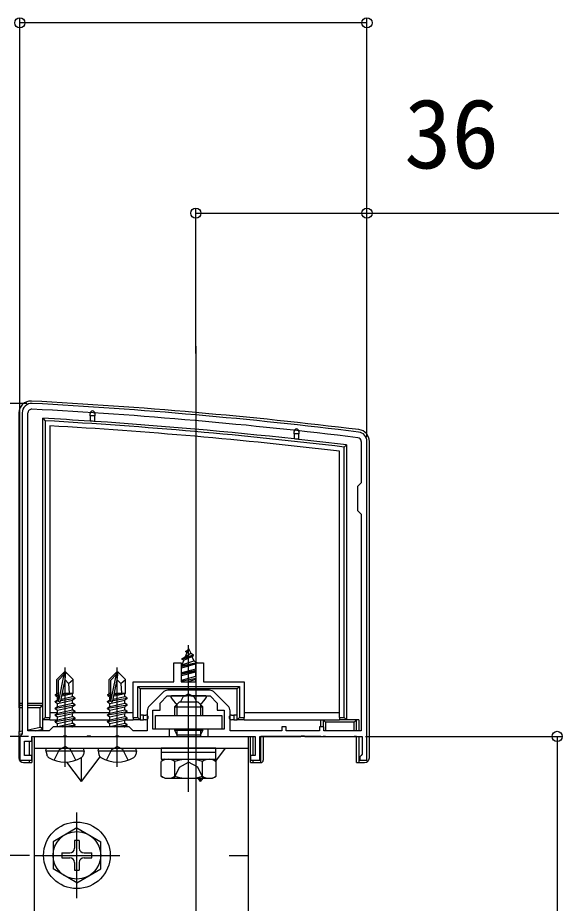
# Model space of a CAD drawing. Units: millimetres, scale not verified. Extents: x -875 to 875, y -1305 to 1298.
# Drawn here: x -655.2 to -540.7, y 794.7 to 980.9 of the extents above; entities that cross this region are included whole.
import ezdxf
from ezdxf.enums import TextEntityAlignment as Align

# ---------------------------------------------------------------- set-up
doc = ezdxf.new("R2010")
doc.units = ezdxf.units.MM
doc.header["$LTSCALE"] = 8
for name, color, linetype in [('0-2_YKK_11', 7, 'Continuous'), ('0-4_YKK_12', 2, 'Continuous'), ('0-5_YKK_13', 4, 'Continuous'), ('0-6_YKK_D', 6, 'Continuous')]:
    doc.layers.add(name, color=color, linetype=linetype)
doc.styles.add('ＭＳ ゴシック', font='')
doc.styles.get('ＭＳ ゴシック').set_extended_font_data('MS Gothic')

msp = doc.modelspace()

# ---------------------------------------------------------------- linework, layer by layer
at = {"layer": '0-2_YKK_11'}
for p, q in [((-653.1, 831), (-653.1, 897.8)), ((-624.736, 839.061), (-627.561, 836.236)), ((-614.924, 839.5), (-623.676, 839.5)), ((-611.039, 836.236), (-613.864, 839.061))]:
    msp.add_line(p, q, dxfattribs=at)
for points in [[(-654.3, 897.8), (-654.3, 830.3), (-654.8, 829.8), (-654.8, 824.8), (-652.3, 824.8), (-652.3, 825.8), (-653.8, 825.8), (-653.8, 828.8), (-652.3, 828.8), (-652.3, 829.8), (-645.758, 829.8), (-645.575, 829.92), (-645.025, 829.92), (-644.842, 829.8), (-640.758, 829.8), (-640.575, 829.92), (-640.025, 829.92), (-639.842, 829.8), (-634.758, 829.8), (-634.575, 829.92), (-634.025, 829.92), (-633.842, 829.8), (-623.3, 829.8), (-623.3, 831.3), (-626.8, 831.3), (-626.8, 835.3), (-625.3, 835.3), (-625.3, 836.8), (-623.8, 838.3), (-619.758, 838.3), (-619.575, 838.42), (-619.025, 838.42), (-618.842, 838.3), (-614.8, 838.3), (-613.3, 836.8), (-613.3, 835.3), (-611.8, 835.3), (-611.8, 831.3), (-615.3, 831.3), (-615.3, 829.8)], [(-615.3, 829.8), (-605.3, 829.8), (-605.3, 825.8), (-606.3, 825.8), (-606.3, 824.8), (-604.3, 824.8), (-604.3, 829.8), (-595.758, 829.8), (-595.575, 829.92), (-595.025, 829.92), (-594.842, 829.8), (-582.8, 829.8), (-582.8, 826.092), (-583.05, 825.796), (-583.3, 825.5), (-583.3, 824.8), (-581.8, 824.8), (-581.8, 891.8)], [(-583, 891.8), (-583, 883.1), (-583.8, 882.3), (-583.8, 877.3), (-583, 876.5), (-583, 831), (-590.9, 831), (-590.9, 831.8), (-591.8, 831.8), (-591.8, 831), (-598.8, 831), (-598.8, 831.8), (-599.7, 831.8), (-599.7, 831), (-610.6, 831), (-610.6, 835.176)], [(-628, 835.176), (-628, 831), (-631, 831), (-631.8, 831.8), (-647.8, 831.8), (-648.6, 831), (-653.1, 831)]]:
    msp.add_lwpolyline(points, dxfattribs=at)
for centre, radius, start, end in [((-652.3, 897.8), 2, 86.9684, 180.00001), ((-705.081, -98.799), 999.996, 83.01993, 86.96841), ((-652.3, 897.8), 0.8, 86.96839, 180.00001), ((-705.081, -98.799), 998.796, 83.01993, 86.96841), ((-583.8, 891.8), 2, 0.00001, 83.01993), ((-583.8, 891.8), 0.8, 0.00001, 83.01993), ((-623.676, 838), 1.5, 90.00002, 135.00001), ((-614.924, 838), 1.5, 44.99999, 89.99998), ((-626.5, 835.176), 1.5, 134.99999, 179.99998), ((-612.1, 835.176), 1.5, 0.00002, 45.00001)]:
    msp.add_arc(centre, radius, start, end, dxfattribs=at)
at = {"layer": '0-4_YKK_12'}
msp.add_line((-617.8, 911.8), (-617.8, 307.8), dxfattribs=at)
at = {"layer": '0-5_YKK_13'}
for p, q in [((-655, 897.8), (-655, 836.8)), ((-640, 897.204), (-640, 897.704)), ((-639, 897.704), (-639, 897.204)), ((-649.5, 896.145), (-649.5, 833.8)), ((-639, 897.204), (-640, 897.204)), ((-640, 897.204), (-640, 896.07)), ((-639, 896.004), (-639, 897.204)), ((-648.5, 895.087), (-648.5, 833.8)), ((-597.1, 893.422), (-597.1, 893.922)), ((-596.1, 893.922), (-596.1, 893.422)), ((-596.1, 893.422), (-597.1, 893.422)), ((-597.1, 893.422), (-597.1, 892.332)), ((-596.1, 892.222), (-596.1, 893.422)), ((-581.3, 825.298), (-581.3, 891.8)), ((-586.1, 891.072), (-586.6, 890.628)), ((-587.6, 833.8), (-587.6, 889.74)), ((-619.3, 834.8), (-619.3, 848.954)), ((-619.3, 848.3), (-620.047, 846.497)), ((-620.047, 846.497), (-618.876, 847.276)), ((-619.9, 847.61), (-619.646, 847.464)), ((-619.3, 848.3), (-618.876, 847.276)), ((-618.876, 847.276), (-618.25, 846.915)), ((-620.9, 844.615), (-617.55, 845.325)), ((-620.9, 844.515), (-617.7, 845.193)), ((-620.332, 845.808), (-620.724, 844.863)), ((-620.724, 844.863), (-618.23, 845.718)), ((-620.7, 846.02), (-618.25, 846.815)), ((-620.7, 846.12), (-620.047, 846.497)), ((-620.7, 846.02), (-620.332, 845.808)), ((-620.332, 845.808), (-618.601, 846.612)), ((-618.601, 846.612), (-618.25, 846.815)), ((-618.601, 846.612), (-618.23, 845.718)), ((-618.25, 846.815), (-618.25, 846.915)), ((-618.23, 845.718), (-617.55, 845.325)), ((-617.934, 845.003), (-617.7, 845.138)), ((-617.55, 845.3), (-617.55, 845.325)), ((-645.45, 843.3), (-647, 841.75)), ((-645.15, 843.3), (-645.45, 843.3)), ((-645.45, 842.876), (-645.45, 843.3)), ((-645.3, 823.4), (-645.3, 844.3)), ((-645.3, 841.678), (-645.3, 843.3)), ((-645.3, 841.678), (-645.15, 843.3)), ((-645.15, 843.3), (-643.6, 841.75)), ((-634.45, 843.3), (-636, 841.75)), ((-634.15, 843.3), (-634.45, 843.3)), ((-634.45, 842.876), (-634.45, 843.3)), ((-634.3, 823.4), (-634.3, 844.3)), ((-634.3, 841.678), (-634.3, 843.3)), ((-634.3, 841.678), (-634.15, 843.3)), ((-634.15, 843.3), (-632.6, 841.75)), ((-620.9, 844.761), (-620.724, 844.863)), ((-620.9, 844.199), (-620.775, 844.127)), ((-617.7, 843.655), (-620.9, 843.019)), ((-620.9, 842.919), (-617.7, 843.555)), ((-617.934, 845.003), (-620.775, 844.127)), ((-620.775, 843.243), (-620.775, 844.127)), ((-620.775, 843.243), (-617.825, 844.038)), ((-617.825, 843.332), (-620.775, 842.537)), ((-617.934, 845.003), (-617.825, 844.739)), ((-617.825, 844.038), (-617.825, 844.739)), ((-617.825, 844.038), (-617.7, 843.966)), ((-617.825, 843.332), (-617.7, 843.404)), ((-617.825, 842.448), (-617.825, 843.332)), ((-647, 838.781), (-647, 841.75)), ((-646.7, 841.626), (-645.45, 842.876)), ((-646.7, 837.348), (-646.7, 841.626)), ((-646.632, 837.177), (-645.45, 842.876)), ((-646.21, 837.293), (-645.3, 841.678)), ((-644.557, 840.947), (-643.6, 841.75)), ((-643.6, 838.9), (-643.6, 841.75)), ((-636, 838.781), (-636, 841.75)), ((-635.7, 841.626), (-634.45, 842.876)), ((-635.7, 837.348), (-635.7, 841.626)), ((-635.632, 837.177), (-634.45, 842.876)), ((-635.21, 837.293), (-634.3, 841.678)), ((-633.557, 840.947), (-632.6, 841.75)), ((-632.6, 838.9), (-632.6, 841.75)), ((-620.9, 843.171), (-620.775, 843.243)), ((-620.9, 842.609), (-620.775, 842.537)), ((-620.9, 841.429), (-617.7, 842.065)), ((-617.7, 841.965), (-620.9, 841.329)), ((-620.9, 841.581), (-620.775, 841.653)), ((-620.775, 841.653), (-620.775, 842.537)), ((-620.775, 841.653), (-617.825, 842.448)), ((-617.825, 841.742), (-619.465, 841.3)), ((-617.825, 842.448), (-617.7, 842.376)), ((-617.825, 841.742), (-617.7, 841.814)), ((-617.825, 841.3), (-617.825, 841.742)), ((-631, 833.8), (-631, 841.3)), ((-630, 840.3), (-608.6, 840.3)), ((-630, 833.8), (-630, 840.3)), ((-619.3, 818.178), (-619.3, 839.589)), ((-608.6, 840.3), (-608.6, 833.8)), ((-647.3, 838.608), (-647, 838.781)), ((-647.3, 838.608), (-646.7, 838.724)), ((-647.3, 838.392), (-647.3, 838.608)), ((-647.3, 838.392), (-646.7, 838.491)), ((-647.3, 838.392), (-646.85, 838.132)), ((-647, 838.9), (-646.7, 838.9)), ((-646.85, 838.132), (-646.697, 838.167)), ((-646.85, 837.468), (-646.85, 838.132)), ((-643.2, 837.75), (-646.226, 837.246)), ((-646.198, 837.35), (-643.2, 837.85)), ((-646.14, 837.628), (-643.75, 838.168)), ((-645.995, 838.325), (-643.75, 838.832)), ((-645.935, 838.617), (-644.217, 838.9)), ((-645.88, 838.884), (-645.796, 838.9)), ((-645.876, 838.9), (-643.6, 838.9)), ((-643.6, 838.9), (-643.75, 838.832)), ((-643.75, 838.168), (-643.75, 838.832)), ((-643.2, 837.85), (-643.75, 838.168)), ((-643.2, 837.75), (-643.75, 837.432)), ((-643.2, 837.75), (-643.2, 837.85)), ((-636.3, 838.608), (-636, 838.781)), ((-636.3, 838.608), (-635.7, 838.724)), ((-636.3, 838.392), (-636.3, 838.608)), ((-636.3, 838.392), (-635.7, 838.491)), ((-636.3, 838.392), (-635.85, 838.132)), ((-636, 838.9), (-635.7, 838.9)), ((-635.85, 838.132), (-635.697, 838.167)), ((-635.85, 837.468), (-635.85, 838.132)), ((-632.2, 837.75), (-635.226, 837.246)), ((-635.198, 837.35), (-632.2, 837.85)), ((-635.14, 837.628), (-632.75, 838.168)), ((-634.995, 838.325), (-632.75, 838.832)), ((-634.935, 838.617), (-633.217, 838.9)), ((-634.88, 838.884), (-634.796, 838.9)), ((-634.876, 838.9), (-632.6, 838.9)), ((-632.6, 838.9), (-632.75, 838.832)), ((-632.75, 838.168), (-632.75, 838.832)), ((-632.2, 837.85), (-632.75, 838.168)), ((-632.2, 837.75), (-632.75, 837.432)), ((-632.2, 837.75), (-632.2, 837.85)), ((-615.704, 838.3), (-622.896, 838.3)), ((-621.018, 837), (-620.445, 838.149)), ((-619.3, 838.758), (-620.445, 838.149)), ((-619.3, 838.758), (-618.155, 838.149)), ((-617.582, 837), (-618.155, 838.149)), ((-655, 836.8), (-654.3, 836.8)), ((-654.3, 836.3), (-654.969, 836.3)), ((-653.1, 836.8), (-650, 836.8)), ((-650, 836.3), (-653.1, 836.3)), ((-647.4, 837.15), (-646.687, 837.269)), ((-646.632, 837.178), (-647.4, 837.05)), ((-647.4, 837.05), (-647.4, 837.15)), ((-647.4, 837.05), (-646.85, 836.732)), ((-647.4, 835.75), (-643.2, 836.45)), ((-643.2, 836.35), (-647.4, 835.65)), ((-646.85, 836.732), (-643.75, 837.432)), ((-646.85, 836.068), (-646.85, 836.732)), ((-646.85, 835.332), (-643.75, 836.032)), ((-643.75, 836.768), (-643.75, 837.432)), ((-643.2, 836.45), (-643.75, 836.768)), ((-643.2, 836.35), (-643.75, 836.032)), ((-643.75, 835.368), (-643.75, 836.032)), ((-643.2, 836.35), (-643.2, 836.45)), ((-636.4, 837.15), (-635.687, 837.269)), ((-635.632, 837.178), (-636.4, 837.05)), ((-636.4, 837.05), (-636.4, 837.15)), ((-636.4, 837.05), (-635.85, 836.732)), ((-636.4, 835.75), (-632.2, 836.45)), ((-632.2, 836.35), (-636.4, 835.65)), ((-635.85, 836.732), (-632.75, 837.432)), ((-635.85, 836.068), (-635.85, 836.732)), ((-635.85, 835.332), (-632.75, 836.032)), ((-632.75, 836.768), (-632.75, 837.432)), ((-632.2, 836.45), (-632.75, 836.768)), ((-632.2, 836.35), (-632.75, 836.032)), ((-632.75, 835.368), (-632.75, 836.032)), ((-632.2, 836.35), (-632.2, 836.45)), ((-622.3, 836), (-621.3, 837)), ((-622.3, 836), (-616.3, 836)), ((-622.3, 836), (-622.3, 834.2)), ((-621.76, 836.54), (-621.76, 834.2)), ((-617.3, 837), (-621.3, 837)), ((-616.3, 836), (-617.3, 837)), ((-616.84, 836.54), (-616.84, 834.2)), ((-616.3, 834.2), (-616.3, 836)), ((-654.3, 835.8), (-654.908, 835.8)), ((-654.908, 835.8), (-654.908, 830.828)), ((-650.5, 831.71), (-650.5, 835.8)), ((-648.5, 834.8), (-646.85, 834.8)), ((-647.4, 835.65), (-647.4, 835.75)), ((-647.4, 835.65), (-646.85, 835.332)), ((-647.4, 834.35), (-643.2, 835.05)), ((-643.2, 834.95), (-647.4, 834.25)), ((-647.4, 834.25), (-647.4, 834.35)), ((-647.4, 834.25), (-646.85, 833.932)), ((-646.85, 834.668), (-646.85, 835.332)), ((-646.85, 833.932), (-643.75, 834.632)), ((-643.2, 835.05), (-643.75, 835.368)), ((-643.2, 834.95), (-643.75, 834.632)), ((-643.75, 833.968), (-643.75, 834.632)), ((-643.2, 833.65), (-643.75, 833.968)), ((-643.46, 834.8), (-635.85, 834.8)), ((-643.2, 834.95), (-643.2, 835.05)), ((-636.4, 835.65), (-636.4, 835.75)), ((-636.4, 835.65), (-635.85, 835.332)), ((-636.4, 834.35), (-632.2, 835.05)), ((-632.2, 834.95), (-636.4, 834.25)), ((-636.4, 834.25), (-636.4, 834.35)), ((-636.4, 834.25), (-635.85, 833.932)), ((-635.85, 834.668), (-635.85, 835.332)), ((-635.85, 833.932), (-632.75, 834.632)), ((-632.2, 835.05), (-632.75, 835.368)), ((-632.2, 834.95), (-632.75, 834.632)), ((-632.75, 833.968), (-632.75, 834.632)), ((-632.2, 833.65), (-632.75, 833.968)), ((-632.46, 834.8), (-631, 834.8)), ((-632.2, 834.95), (-632.2, 835.05)), ((-628.8, 834.3), (-629.5, 834.3)), ((-628.8, 833.3), (-628.8, 834.3)), ((-628.8, 834.3), (-628.3, 834.3)), ((-610.3, 834.3), (-609.8, 834.3)), ((-609.8, 834.3), (-609.8, 833.3)), ((-609.1, 834.3), (-609.8, 834.3)), ((-607.6, 834.8), (-587.6, 834.8)), ((-648.5, 833.3), (-650, 833.3)), ((-650, 831), (-650, 833.3)), ((-649.5, 833.8), (-648.5, 833.8)), ((-648.5, 833.3), (-648.5, 833.8)), ((-648.5, 833.3), (-646.85, 833.3)), ((-647.4, 832.95), (-643.2, 833.65)), ((-643.2, 833.55), (-647.4, 832.85)), ((-647.4, 832.85), (-647.4, 832.95)), ((-647.4, 832.85), (-646.85, 832.532)), ((-646.85, 833.268), (-646.85, 833.932)), ((-646.85, 832.532), (-643.75, 833.232)), ((-646.85, 831.868), (-646.85, 832.532)), ((-645.9, 831.8), (-643.2, 832.25)), ((-643.2, 832.15), (-645.3, 831.8)), ((-643.2, 833.55), (-643.75, 833.232)), ((-643.75, 832.568), (-643.75, 833.232)), ((-643.2, 832.25), (-643.75, 832.568)), ((-643.2, 832.15), (-643.75, 831.832)), ((-643.633, 833.3), (-635.85, 833.3)), ((-643.2, 833.55), (-643.2, 833.65)), ((-643.2, 832.15), (-643.2, 832.25)), ((-636.4, 832.95), (-632.2, 833.65)), ((-632.2, 833.55), (-636.4, 832.85)), ((-636.4, 832.85), (-636.4, 832.95)), ((-636.4, 832.85), (-635.85, 832.532)), ((-635.85, 833.268), (-635.85, 833.932)), ((-635.85, 832.532), (-632.75, 833.232)), ((-635.85, 831.868), (-635.85, 832.532)), ((-634.9, 831.8), (-632.2, 832.25)), ((-632.2, 832.15), (-634.3, 831.8)), ((-632.2, 833.55), (-632.75, 833.232)), ((-632.75, 832.568), (-632.75, 833.232)), ((-632.2, 832.25), (-632.75, 832.568)), ((-632.2, 832.15), (-632.75, 831.832)), ((-632.633, 833.3), (-631, 833.3)), ((-632.2, 833.55), (-632.2, 833.65)), ((-632.2, 832.15), (-632.2, 832.25)), ((-631, 833.8), (-630, 833.8)), ((-631, 833.8), (-631, 833.3)), ((-629.5, 833.3), (-628.8, 833.3)), ((-628.3, 833.3), (-628.8, 833.3)), ((-609.8, 833.3), (-610.3, 833.3)), ((-609.8, 833.3), (-609.1, 833.3)), ((-608.6, 833.8), (-607.6, 833.8)), ((-607.6, 833.3), (-607.6, 833.8)), ((-607.6, 833.3), (-587.6, 833.3)), ((-591.5, 831.8), (-591.5, 833.3)), ((-591, 833.3), (-591, 831.724)), ((-587.6, 833.8), (-586.6, 833.8)), ((-587.6, 833.8), (-587.6, 833.3)), ((-586.1, 833.3), (-587.6, 833.3)), ((-583.5, 833.3), (-586.1, 833.3)), ((-584.5, 831), (-584.5, 832.8)), ((-584, 831), (-584, 833.3)), ((-583.5, 833.3), (-583.5, 831)), ((-654.969, 830.306), (-654.3, 830.44)), ((-654.908, 830.828), (-654.3, 830.95)), ((-653.081, 831.194), (-650.5, 831.71)), ((-651.5, 831), (-650, 831.3)), ((-650, 831.3), (-650.5, 831.71)), ((-643.894, 831.8), (-643.75, 831.832)), ((-643.75, 831.8), (-643.75, 831.832)), ((-632.894, 831.8), (-632.75, 831.832)), ((-632.75, 831.8), (-632.75, 831.832)), ((-622.3, 831.3), (-622.3, 831.1)), ((-622.3, 831.1), (-616.3, 831.1)), ((-616.3, 831.1), (-616.84, 830.164)), ((-616.3, 831.1), (-616.3, 831.3)), ((-654.751, 829.84), (-655, 829.79)), ((-655, 829.79), (-655, 825.298)), ((-652.8, 825.8), (-652.8, 828.8)), ((-652.3, 829.5), (-652.3, 824.331)), ((-652, 829.8), (-605.8, 829.8)), ((-651.8, 829.8), (-651.8, 744.8)), ((-651.8, 829.8), (-606.8, 829.8)), ((-606.8, 829.8), (-606.8, 744.8)), ((-606.3, 824.331), (-606.3, 829.8)), ((-605.8, 829.8), (-605.8, 825.8)), ((-604.1, 824.3), (-604.1, 829.8)), ((-591.5, 829.8), (-604.1, 829.8)), ((-603.6, 829.8), (-603.6, 824.832)), ((-591.5, 829.8), (-591, 829.8)), ((-590.5, 829.8), (-591, 829.8)), ((-590.5, 829.8), (-584.5, 829.8)), ((-584, 829.8), (-584.5, 829.8)), ((-584, 824.331), (-584, 829.8)), ((-583.5, 829.8), (-583.5, 824.3)), ((-651.8, 827.3), (-606.8, 827.3)), ((-649.3, 826.8), (-649.212, 827.3)), ((-649.3, 826.8), (-649.159, 825.998)), ((-649.3, 826.8), (-641.3, 826.8)), ((-649.212, 827.3), (-641.388, 827.3)), ((-641.3, 826.8), (-641.441, 825.998)), ((-641.3, 826.8), (-641.388, 827.3)), ((-638.3, 826.8), (-638.212, 827.3)), ((-638.3, 826.8), (-638.159, 825.998)), ((-638.3, 826.8), (-630.3, 826.8)), ((-638.212, 827.3), (-630.388, 827.3)), ((-630.3, 826.8), (-630.441, 825.998)), ((-630.3, 826.8), (-630.388, 827.3)), ((-613.55, 827.3), (-625.05, 827.3)), ((-613.585, 824.587), (-611.55, 827.3)), ((-652.8, 824.3), (-652.8, 824.8)), ((-641.8, 820.3), (-637.896, 825.505)), ((-641.8, 820.3), (-641.8, 825.425)), ((-624.3, 825), (-625.074, 824.553)), ((-625.05, 826.5), (-625.05, 825)), ((-625.05, 826.5), (-613.55, 826.5)), ((-625.05, 825), (-613.55, 825)), ((-624.3, 825), (-614.3, 825)), ((-614.3, 825), (-613.527, 824.553)), ((-613.55, 825), (-613.55, 826.5)), ((-605.8, 824.8), (-605.8, 824.3)), ((-654.002, 824.3), (-652.8, 824.3)), ((-641.8, 820.3), (-644.885, 824.413)), ((-625.073, 821.446), (-625.073, 824.553)), ((-622.187, 821.446), (-622.187, 824.553)), ((-616.413, 821.446), (-616.413, 824.553)), ((-613.527, 821.446), (-613.527, 824.553)), ((-605.8, 824.3), (-604.1, 824.3)), ((-583.5, 824.3), (-582.298, 824.3)), ((-624.3, 821), (-625.074, 821.446)), ((-624.3, 821), (-614.3, 821)), ((-616.8, 820.3), (-617.325, 821)), ((-616.8, 820.3), (-616.275, 821)), ((-616.8, 820.3), (-616.8, 821)), ((-614.3, 821), (-613.527, 821.446)), ((-642.8, 795.8), (-642.8, 813.8)), ((-642.8, 810.55), (-647.8, 807.663)), ((-642.8, 810.55), (-637.8, 807.663)), ((-643.3, 807.95), (-643.3, 806.3)), ((-642.3, 807.95), (-643.3, 807.95)), ((-642.3, 807.95), (-642.3, 806.3)), ((-647.8, 807.663), (-647.8, 801.937)), ((-637.8, 801.937), (-637.8, 807.663)), ((-651.8, 804.8), (-633.8, 804.8)), ((-651.8, 804.8), (-647.8, 804.8)), ((-645.95, 805.3), (-644.3, 805.3)), ((-645.95, 805.3), (-645.95, 804.3)), ((-645.95, 804.3), (-644.3, 804.3)), ((-641.3, 805.3), (-639.65, 805.3)), ((-641.3, 804.3), (-639.65, 804.3)), ((-639.65, 804.3), (-639.65, 805.3)), ((-610.8, 804.8), (-606.8, 804.8)), ((-643.3, 803.3), (-643.3, 801.65)), ((-642.3, 803.3), (-642.3, 801.65)), ((-642.8, 799.05), (-647.8, 801.937)), ((-643.3, 801.65), (-642.3, 801.65)), ((-642.8, 799.05), (-637.8, 801.937))]:
    msp.add_line(p, q, dxfattribs=at)
for points in [[(-649.5, 833.8), (-650, 833.3), (-650, 896.674), (-649.5, 896.145)], [(-586.1, 891.072), (-586.1, 833.3), (-586.6, 833.8), (-586.6, 890.628)], [(-619.9, 847.61), (-619.9, 847.71), (-619.433, 847.98)], [(-631, 841.3), (-622.4, 841.3), (-622.4, 845.3), (-620.9, 845.3), (-620.9, 841.3), (-617.7, 841.3), (-617.7, 845.3), (-616.2, 845.3), (-616.2, 841.3), (-607.6, 841.3), (-607.6, 833.8)], [(-620.7, 846.02), (-620.7, 846.12), (-618.25, 846.915)], [(-645.3, 841.678), (-644.557, 840.947), (-644.4, 838.9)], [(-634.3, 841.678), (-633.557, 840.947), (-633.4, 838.9)], [(-630, 840.3), (-629.5, 839.8), (-629.5, 834.3), (-629.5, 833.3)], [(-608.6, 840.3), (-609.1, 839.8), (-629.5, 839.8)], [(-609.1, 833.3), (-609.1, 834.3), (-609.1, 839.8)], [(-650, 836.3), (-650.5, 835.8), (-653.1, 835.8)], [(-647.4, 837.15), (-646.85, 837.468), (-646.7, 837.501)], [(-647.4, 835.75), (-646.85, 836.068), (-643.75, 836.768)], [(-636.4, 837.15), (-635.85, 837.468), (-635.7, 837.501)], [(-636.4, 835.75), (-635.85, 836.068), (-632.75, 836.768)], [(-647.4, 834.35), (-646.85, 834.668), (-643.75, 835.368)], [(-647.4, 832.95), (-646.85, 833.268), (-643.75, 833.968)], [(-636.4, 834.35), (-635.85, 834.668), (-632.75, 835.368)], [(-636.4, 832.95), (-635.85, 833.268), (-632.75, 833.968)], [(-646.967, 831.8), (-646.85, 831.868), (-643.75, 832.568)], [(-635.967, 831.8), (-635.85, 831.868), (-632.75, 832.568)], [(-630, 833.8), (-629.5, 833.3), (-631, 833.3)], [(-607.6, 833.3), (-609.1, 833.3), (-608.6, 833.8)], [(-591, 833.3), (-590.5, 832.8), (-590.5, 831)], [(-584, 833.3), (-584.5, 832.8), (-590.5, 832.8)], [(-622.3, 831.1), (-621.76, 830.164), (-616.84, 830.164)], [(-621.76, 831.3), (-621.76, 830.164), (-621.76, 829.8)], [(-616.84, 831.3), (-616.84, 830.164), (-616.84, 829.8)], [(-647.558, 824.805), (-646.445, 827.037), (-645.3, 827.646)], [(-643.042, 824.805), (-644.155, 827.037), (-645.3, 827.646)], [(-636.558, 824.805), (-635.445, 827.037), (-634.3, 827.646)], [(-632.042, 824.805), (-633.155, 827.037), (-634.3, 827.646)], [(-625.05, 827.3), (-625.05, 826.5), (-613.55, 826.5), (-613.55, 827.3)], [(-622.35, 820.997), (-621.2, 823.355), (-619.3, 824.365)], [(-616.25, 820.997), (-617.4, 823.355), (-619.3, 824.365)]]:
    msp.add_lwpolyline(points, dxfattribs=at)
msp.add_lwpolyline([(-626.3, 834.2), (-612.3, 834.2), (-612.3, 831.3), (-626.3, 831.3)], close=True, dxfattribs=at)
for radius in [7, 5]:
    msp.add_circle((-642.8, 804.8), radius, dxfattribs=at)
for centre, radius, start, end in [((-652.5, 897.8), 2.5, 86.98862, 180), ((-704.929, -98.822), 1000.5, 83.02871, 86.98862), ((-639.5, 897.704), 0.5, 90, 180), ((-639.5, 897.704), 0.5, 0, 90), ((-705.081, -98.803), 997, 86.25725, 86.83299), ((-705.081, -98.803), 996.5, 83.17155, 86.8026), ((-705.081, -98.803), 997, 86.19966, 86.25725), ((-705.081, -98.803), 997, 83.78233, 86.19966), ((-705.081, -98.803), 995.5, 83.22262, 86.74174), ((-596.6, 893.922), 0.5, 90, 180), ((-596.6, 893.922), 0.5, 0, 90), ((-583.8, 891.8), 2.5, 360, 83.02871), ((-705.081, -98.803), 997, 83.72452, 83.78233), ((-705.081, -98.803), 997, 83.14605, 83.72452), ((-622.896, 838.146), 0.154, 90, 207.28096), ((-619.3, 840), 4.2, 207.28096, 234.69714), ((-619.3, 840), 4.2, 305.30286, 332.71904), ((-615.704, 838.146), 0.154, 332.71904, 90), ((-646.452, 837.348), 0.248, 180, 347.19096), ((-635.452, 837.348), 0.248, 180, 347.19096), ((-628.3, 833.8), 0.5, 0, 90), ((-610.3, 833.8), 0.5, 90, 180), ((-628.3, 833.8), 0.5, 270, 0), ((-610.3, 833.8), 0.5, 180, 270), ((-648.272, 826.154), 0.9, 190, 237.94412), ((-645.3, 830.9), 6.5, 237.94412, 302.05588), ((-642.328, 826.154), 0.9, 302.05588, 350), ((-637.272, 826.154), 0.9, 190, 237.94412), ((-634.3, 830.9), 6.5, 237.94412, 302.05588), ((-631.328, 826.154), 0.9, 302.05588, 350), ((-623.63, 822.444), 2.556, 55.61708, 124.38292), ((-619.3, 815.446), 9.554, 72.41276, 107.58724), ((-614.97, 822.444), 2.556, 55.61708, 124.38292), ((-623.63, 823.555), 2.556, 235.61708, 304.38292), ((-619.3, 830.553), 9.554, 252.41276, 287.58724), ((-614.97, 823.555), 2.556, 235.61708, 304.38292), ((-644.3, 806.3), 1, 270, 0), ((-641.3, 806.3), 1, 180, 270), ((-644.3, 803.3), 1, 0, 90), ((-641.3, 803.3), 1, 90, 180)]:
    msp.add_arc(centre, radius, start, end, dxfattribs=at)
for centre, major_axis, ratio, start_param, end_param in [((-654.969, 836.8), (0, 0.5), 0.061163, 1.5707963, 3.1415927), ((-654.939, 835.8), (0, 0.5), 0.061163, 4.712389, 6.2831853), ((-654.969, 829.796), (0, 0.51), 0.059966, 0.0120377, 1.582834), ((-654.939, 830.822), (0, 0.51), 0.059966, 3.1536303, 4.7244267), ((-653.998, 825.302), (-0.71, -0.71), 0.99628, 5.4996506, 7.06672), ((-604.1, 824.832), (0, 0.532), 0.940706, 3.1415927, 4.712389), ((-582.302, 825.302), (0.71, -0.71), 0.99628, 5.4996506, 7.06672), ((-652.8, 824.331), (0.5, 0), 0.061163, 4.712389, 6.2831853), ((-605.8, 824.331), (0.5, 0), 0.061163, 3.1415927, 4.712389), ((-583.5, 824.331), (0.5, 0), 0.061163, 3.1415927, 4.712389)]:
    msp.add_ellipse(centre, major_axis=major_axis, ratio=ratio, start_param=start_param, end_param=end_param, dxfattribs=at)
at = {"layer": '0-6_YKK_D'}
for p, q in [((-654.8, 830.676), (-654.8, 980.8)), ((-581.8, 979.8), (-654.8, 979.8)), ((-581.8, 892.8), (-581.8, 980.8)), ((-617.8, 910.297), (-617.8, 940.8)), ((-581.8, 892.8), (-581.8, 940.8)), ((-653.3, 899.8), (-815.8, 899.8)), ((-653.3, 899.8), (-735.8, 899.8)), ((-653, 829.8), (-695.8, 829.8)), ((-582.1, 829.8), (-540.8, 829.8)), ((-541.8, 829.8), (-541.8, 739.8)), ((-652.8, 804.8), (-735.8, 804.8)), ((-652.8, 804.8), (-735.8, 804.8))]:
    msp.add_line(p, q, dxfattribs=at)
msp.add_lwpolyline([(-617.8, 939.8), (-581.8, 939.8), (-541.477, 939.8)], dxfattribs=at)
for centre in [(-654.8, 979.8), (-581.8, 979.8), (-617.8, 939.8), (-581.8, 939.8), (-541.8, 829.8)]:
    msp.add_circle(centre, 1.075, dxfattribs=at)

# ---------------------------------------------------------------- texts
at = {"layer": '0-6_YKK_D', "style": 'ＭＳ ゴシック'}
msp.add_text('36', height=14.66, dxfattribs=at).set_placement((-573.977, 944.8), align=Align.BOTTOM_LEFT)

doc.saveas('drawing.dxf')
